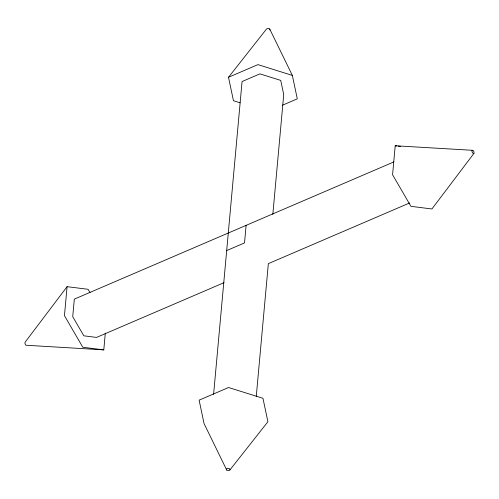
<?xml version="1.0" encoding="UTF-8"?>
<svg xmlns="http://www.w3.org/2000/svg" width="499" height="499" viewBox="0 0 499 499"><rect width="100%" height="100%" fill="white"/><g stroke="black" fill="none" stroke-linecap="round" stroke-linejoin="round"><path stroke-width="0.75" d="M90.026 292.657L88.073 289.295L67.084 286.675L64.446 315.649L82.797 347.248L103.786 349.874L105.314 333.095M213.597 394.36L242.071 81.524L259.904 73.864L280.731 80.401L283.725 94.592L272.822 214.402M246.113 225.367L244.516 242.913L226.683 250.573M256.243 396.605L268.343 263.64L409.685 202.937M395.214 145.764L392.576 174.744L410.926 206.343L431.916 208.962L473.919 153.405L474.05 151.97L473.139 150.399L472.098 150.274L395.214 145.764L396.711 145.951M472.098 150.274L471.967 151.708L472.877 153.274L473.919 153.405M67.084 286.675L25.081 342.233L24.95 343.668L25.861 345.239L103.786 349.874M240.038 102.769L233.451 100.704L228.505 77.27L266.516 29.029L267.975 28.399L269.678 28.936L292.345 75.411L297.292 98.846L282.565 105.17M229.896 469.971L267.907 421.73L262.961 398.296L228.567 387.511L199.12 400.154L204.066 423.589L226.727 470.064L228.436 470.601L229.896 469.971L229.652 468.811L227.943 468.274L226.484 468.898L226.727 470.064M228.505 77.27L257.952 64.62L292.345 75.411M393.886 161.907L74.32 299.138L72.723 316.684L83.838 335.821L96.55 337.411L224.014 282.671M398.214 146.138L400.46 146.419M269.678 28.936L269.928 30.102"/></g></svg>
